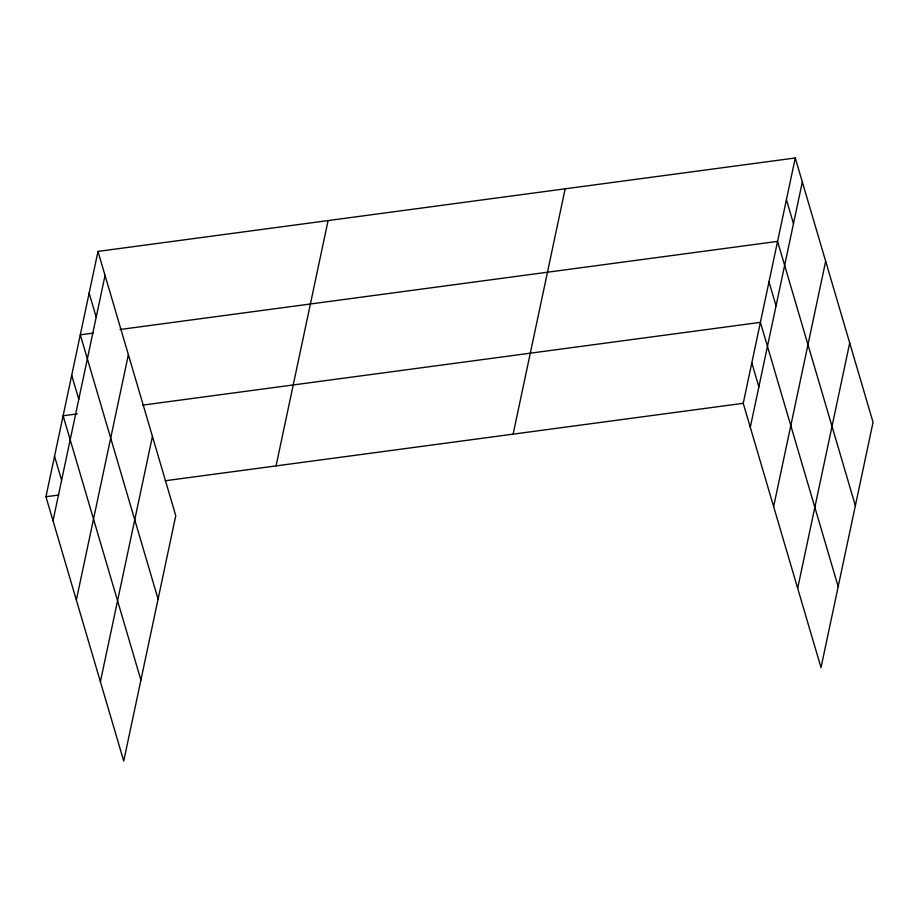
<?xml version="1.0" encoding="UTF-8"?>
<svg xmlns="http://www.w3.org/2000/svg" width="919" height="919" viewBox="0 0 919 919"><rect width="100%" height="100%" fill="white"/><g stroke="black" fill="none" stroke-linecap="round" stroke-linejoin="round"><path stroke-width="1.38" d="M97.988 251.404L175.77 515.697L123.732 761.024L45.95 496.742L97.988 251.404L795.268 157.976L873.05 422.258L821.012 667.596L743.23 403.303L795.268 157.976M53.015 520.74L105.053 275.401M76.346 600.027L128.384 354.7M100.389 681.726L152.439 436.399M276.056 465.91L328.094 220.571M513.124 434.147L565.162 188.809M750.283 427.301L802.333 181.962M773.626 506.599L825.664 261.26M797.669 588.298L849.707 342.959M93.083 333.115L80.298 334.826L158.079 599.108M120.067 329.496L777.577 241.387L855.359 505.668M77.322 413.883L63.124 415.779L140.906 680.06M142.663 405.13L760.404 322.351L838.185 586.632M45.95 496.742L58.736 495.031M165.259 480.752L743.23 403.303M786.423 199.676L793.476 223.673M768.985 281.869L776.05 305.855M751.811 362.833L758.876 386.819M89.143 293.115L96.208 317.112M71.705 375.308L78.77 399.294M54.531 456.261L61.596 480.258"/></g></svg>
